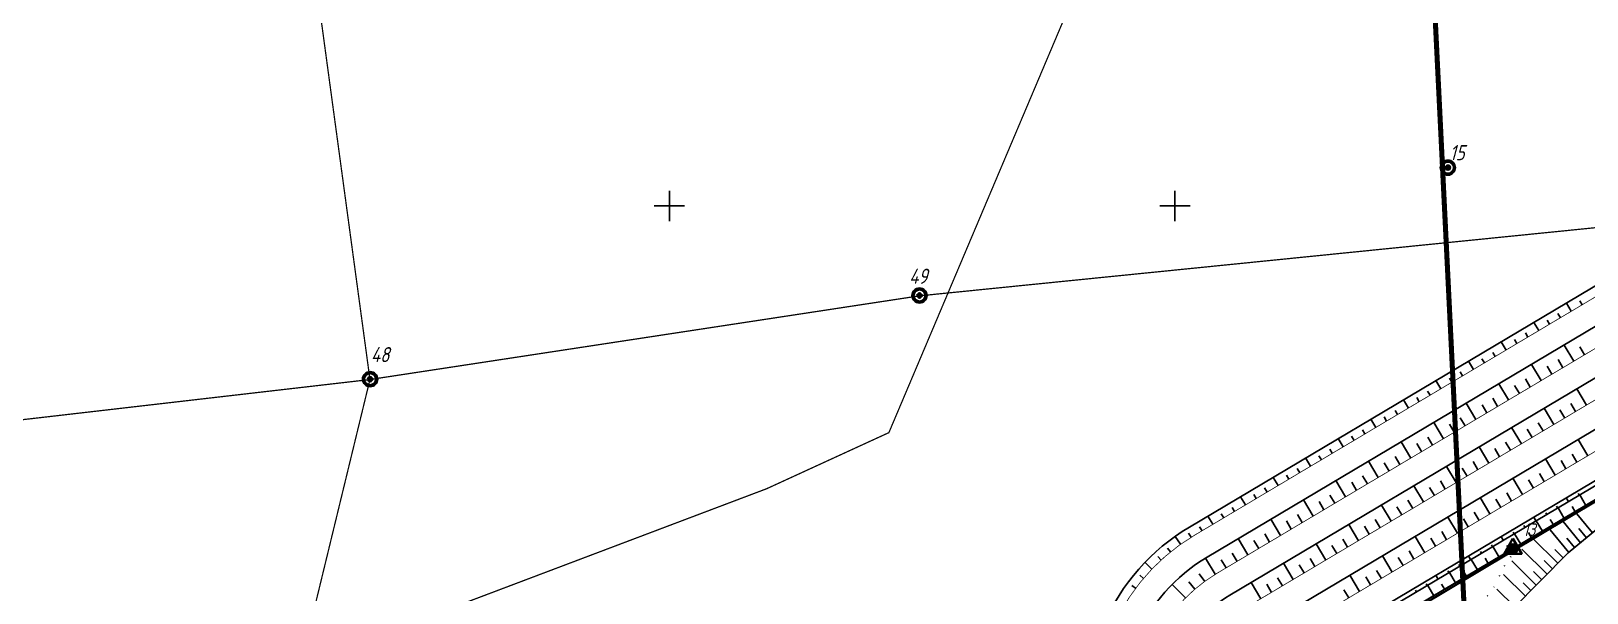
# Model space of a CAD drawing. Header units: millimetres. Extents: x 0 to 841, y 0 to 594.
# Drawn here: x 331.5 to 555, y 279.1 to 359.8 of the extents above; entities that cross this region are included whole.
import ezdxf
from ezdxf.lldxf.tags import DXFTag

# ---------------------------------------------------------------- set-up
doc = ezdxf.new("R2010")
doc.units = ezdxf.units.MM
doc.linetypes.add('ADOT1', pattern=[1.6, 0.1, -1.5])
for name, color, linetype in [('00_Розрізи', 7, 'Continuous'), ('01_Земельний_відвід_існуючий', 7, 'Continuous'), ('01_укоси', 7, 'Continuous'), ('0_Лицензия', 6, 'Continuous'), ('0_Проектний_карьер', 7, 'Continuous'), ('кресты', 7, 'Continuous'), ('ПИКЕТЫ', 7, 'Continuous'), ('РЕЛЬЕФ', 7, 'Continuous'), ('Скважины', 7, 'Continuous')]:
    doc.layers.add(name, color=color, linetype=linetype)
doc.styles.add('Такие дела', font='GOST_A.TTF', dxfattribs={"oblique": 15})
tags = doc.linetypes.add('New Line1', pattern=[1.5, 1, -0.5]).pattern_tags.tags
tags[6:7] = [DXFTag(74, 4), DXFTag(75, 0), DXFTag(340, '0'), DXFTag(46, 1.0), DXFTag(50, 0.0), DXFTag(44, 0.0), DXFTag(45, 0.0)]
tags[4:5] = [DXFTag(74, 4), DXFTag(75, 0), DXFTag(340, '0'), DXFTag(46, 1.0), DXFTag(50, 0.0), DXFTag(44, 0.0), DXFTag(45, 0.0)]

# ---------------------------------------------------------------- blocks, each defined once
blk = doc.blocks.new('Licenzia')
at = {"linetype": 'New Line1', "lineweight": 25}
h = blk.add_hatch(color=6, dxfattribs=at)
h.dxf.hatch_style = 1
h.set_gradient(color1=(255, 0, 255), color2=(255, 0, 255), centered=1, tint=1, name='INVCYLINDER')
edge = h.paths.add_edge_path()
edge.add_arc((0, 0), 2, 0, 360)
at = {"color": 6, "linetype": 'Continuous', "lineweight": 40, "flags": 128}
blk.add_lwpolyline([(-0.08, 4.01), (-3.48, -1.99), (3.45, -1.99)], close=True, dxfattribs=at)
at = {"color": 10, "linetype": 'Continuous', "lineweight": 25}
blk.add_circle((0, 0), 2, dxfattribs=at)

msp = doc.modelspace()

# ---------------------------------------------------------------- hatches: boundary and pattern name
at = {"layer": 'Скважины', "linetype": 'Continuous'}
h = msp.add_hatch(color=7, dxfattribs=at)
h.paths.add_polyline_path([(536.08, 340.23, 1), (533.9, 340.23, 1)])
h.paths.add_polyline_path([(535.79, 340.23, 1), (534.19, 340.23, 1)], flags=16)
for points in [[(535.35, 340.23, 1), (534.63, 340.23, 1)], [(459.45, 321.86, 1), (458.73, 321.86, 1)], [(380.53, 309.84, 1), (379.81, 309.84, 1)]]:
    msp.add_hatch(color=7, dxfattribs=at).paths.add_polyline_path(points)
h = msp.add_hatch(color=7, dxfattribs=at)
h.paths.add_polyline_path([(460.18, 321.86, 1), (458, 321.86, 1)])
h.paths.add_polyline_path([(459.89, 321.86, 1), (458.29, 321.86, 1)], flags=16)
h = msp.add_hatch(color=7, dxfattribs=at)
h.paths.add_polyline_path([(381.26, 309.84, 1), (379.08, 309.84, 1)])
h.paths.add_polyline_path([(380.97, 309.84, 1), (379.37, 309.84, 1)], flags=16)

# ---------------------------------------------------------------- linework, layer by layer
at = {"color": 6, "linetype": 'Continuous', "lineweight": 60, "flags": 128}
msp.add_lwpolyline([(645.87, 345.86, 0.29, 0.29, 0), (510.84, 265.14, 0.29, 0.29, 0), (493.97, 226.42, 0.29, 0.29, 0), (455.79, 175.4, 0.29, 0.29, 0), (461.04, 59.05, 0.29, 0.29, 0), (282.33, 115.04, 0.29, 0.29, 0), (102.4, 133.6, 0.29, 0.29, 0), (121.77, 353.6, 0.29, 0.29, 0), (123.32, 410.28, 0, 0, 0), (236.52, 413.05, 0.29, 0.29, 0), (361.92, 455.1, 0.29, 0.29, 0), (432.04, 462.93, 0.29, 0.29, 0), (574.55, 459.99, 0.29, 0.29, 0), (617.74, 481.75, 0.29, 0.29, 0), (645.88, 481.61, 0.29, 0.29, 0)], format="xyseb", dxfattribs=at)
at = {"color": 1, "linetype": 'Continuous', "lineweight": 211, "const_width": 0.29, "flags": 128}
msp.add_lwpolyline([(123.67, 409.93), (236.58, 412.69), (361.99, 454.74), (432.05, 462.57), (573.75, 459.65), (632.5, 337.89), (510.56, 265.4), (493.65, 226.61), (455.42, 175.51), (460.66, 59.55), (282.4, 115.39), (102.79, 133.93), (122.13, 353.58)], close=True, dxfattribs=at)
at = {"layer": '00_Розрізи', "color": 252, "linetype": 'Continuous', "lineweight": 40, "true_color": 0x949494, "const_width": 0.181, "flags": 128}
for points in [[(360.25, 457.58), (361.01, 450.9), (380.15, 309.79), (340.31, 145.83), (346.25, 100.93), (346.25, 93.67)], [(639.26, 339.99), (629.23, 338.97), (459.07, 321.81), (380.15, 309.79), (185.6, 287.3), (117.6, 281.01), (110.34, 281.6)]]:
    msp.add_lwpolyline(points, dxfattribs=at)
at = {"layer": '01_Земельний_відвід_існуючий', "color": 2, "linetype": 'Continuous', "lineweight": 50, "const_width": 0.726}
msp.add_lwpolyline([(500.93, 470.68), (528.01, 466.55), (542.57, 170.38), (533.61, 170.16), (508.97, 174.8), (479.46, 175.86), (446.23, 182.98), (434.79, 183.73), (339.85, 141.8), (337.75, 146.47), (291.2, 152.05), (219.6, 157.19), (213.22, 160.81), (174.86, 165.75), (197.92, 403.36), (208.64, 396.38), (271.26, 425.27), (391.26, 474.09)], close=True, dxfattribs=at)
msp.add_lwpolyline([(634.02, 95.91), (544.55, 105.03), (542.57, 170.38), (528.01, 466.55), (568.23, 467.13)], dxfattribs=at)
at = {"layer": '01_укоси', "color": 7, "linetype": 'Continuous', "lineweight": 25}
for p, q in [((552.71, 319.59), (552.01, 320.78)), ((548.03, 316.81), (547.32, 318)), ((543.35, 314.03), (542.64, 315.21)), ((553.06, 312.41), (551.67, 314.75)), ((538.67, 311.25), (537.96, 312.43)), ((548.38, 309.63), (546.99, 311.97)), ((533.99, 308.46), (533.28, 309.65)), ((543.7, 306.85), (542.31, 309.19)), ((554.9, 306.11), (553.51, 308.45)), ((529.31, 305.68), (528.6, 306.87)), ((539.02, 304.07), (537.63, 306.41)), ((524.63, 302.9), (523.92, 304.08)), ((550.22, 303.33), (548.83, 305.67)), ((534.34, 301.28), (532.95, 303.62)), ((545.54, 300.55), (544.15, 302.89)), ((519.95, 300.12), (519.24, 301.3)), ((529.66, 298.5), (528.27, 300.84)), ((540.86, 297.77), (539.47, 300.11)), ((555.07, 298.83), (553.68, 301.17)), ((515.27, 297.33), (514.56, 298.52)), ((524.98, 295.72), (523.59, 298.06)), ((536.18, 294.98), (534.79, 297.32)), ((550.39, 296.04), (549, 298.38)), ((510.59, 294.55), (509.88, 295.74)), ((520.3, 292.94), (518.91, 295.28)), ((545.71, 293.26), (544.32, 295.6)), ((505.91, 291.77), (505.2, 292.95)), ((531.5, 292.2), (530.11, 294.54)), ((541.03, 290.48), (539.64, 292.82)), ((552.32, 292.25), (552, 292.78)), ((554.82, 291.71), (553.93, 293.21)), ((515.62, 290.15), (514.23, 292.49)), ((526.82, 289.42), (525.43, 291.76)), ((551.7, 289.85), (550.81, 291.35)), ((501.23, 288.99), (500.52, 290.17)), ((510.94, 287.37), (509.55, 289.71)), ((522.14, 286.64), (520.75, 288.98)), ((536.35, 287.7), (534.96, 290.04)), ((547.64, 289.47), (547.32, 290)), ((548.58, 288), (547.69, 289.5)), ((496.6, 286.12), (495.8, 287.25)), ((506.26, 284.59), (504.87, 286.93)), ((517.46, 283.86), (516.07, 286.2)), ((531.67, 284.91), (530.28, 287.26)), ((542.96, 286.68), (542.64, 287.21)), ((545.46, 286.14), (544.57, 287.64)), ((501.58, 281.81), (500.16, 284.13)), ((526.99, 282.13), (525.6, 284.47)), ((538.28, 283.9), (537.96, 284.43)), ((539.22, 282.43), (538.33, 283.93)), ((542.34, 284.29), (541.45, 285.79)), ((492.48, 282.57), (491.48, 283.53)), ((512.78, 281.07), (511.39, 283.41)), ((522.31, 279.35), (520.92, 281.69)), ((533.6, 281.12), (533.28, 281.65)), ((536.1, 280.58), (535.21, 282.08)), ((497.32, 278.44), (495.39, 280.35)), ((508.1, 278.29), (506.71, 280.63)), ((532.98, 278.72), (532.09, 280.22))]:
    msp.add_line(p, q, dxfattribs=at)
at = {"layer": '01_укоси', "color": 7, "linetype": 'Continuous'}
for p, q in [((554.27, 320.52), (553.92, 321.11)), ((549.59, 317.74), (549.24, 318.33)), ((551.15, 318.66), (550.8, 319.26)), ((544.91, 314.95), (544.56, 315.55)), ((546.47, 315.88), (546.12, 316.48)), ((541.79, 313.1), (541.44, 313.69)), ((554.62, 313.34), (553.93, 314.51)), ((537.11, 310.32), (536.76, 310.91)), ((540.23, 312.17), (539.88, 312.77)), ((549.94, 310.56), (549.25, 311.73)), ((551.5, 311.49), (550.81, 312.66)), ((535.55, 309.39), (535.2, 309.98)), ((545.26, 307.78), (544.57, 308.95)), ((546.82, 308.7), (546.13, 309.87)), ((530.87, 306.61), (530.52, 307.2)), ((532.43, 307.54), (532.08, 308.13)), ((542.14, 305.92), (541.45, 307.09)), ((553.34, 305.19), (552.65, 306.36)), ((526.19, 303.83), (525.84, 304.42)), ((527.75, 304.75), (527.4, 305.35)), ((537.46, 303.14), (536.77, 304.31)), ((540.58, 304.99), (539.89, 306.16)), ((551.78, 304.26), (551.08, 305.43)), ((523.07, 301.97), (522.71, 302.56)), ((535.9, 302.21), (535.21, 303.38)), ((547.1, 301.48), (546.4, 302.65)), ((548.66, 302.4), (547.96, 303.57)), ((518.39, 299.19), (518.03, 299.78)), ((521.51, 301.04), (521.15, 301.64)), ((531.22, 299.43), (530.53, 300.6)), ((532.78, 300.36), (532.09, 301.53)), ((542.42, 298.69), (541.72, 299.86)), ((543.98, 299.62), (543.28, 300.79)), ((516.83, 298.26), (516.47, 298.85)), ((526.54, 296.65), (525.85, 297.82)), ((528.1, 297.57), (527.41, 298.74)), ((539.3, 296.84), (538.6, 298.01)), ((551.95, 296.97), (551.26, 298.14)), ((553.51, 297.9), (552.82, 299.07)), ((512.15, 295.48), (511.79, 296.07)), ((513.71, 296.41), (513.35, 297)), ((521.86, 293.86), (521.17, 295.03)), ((523.42, 294.79), (522.73, 295.96)), ((534.62, 294.06), (533.92, 295.23)), ((537.74, 295.91), (537.04, 297.08)), ((547.27, 294.19), (546.58, 295.36)), ((548.83, 295.12), (548.14, 296.29)), ((507.47, 292.7), (507.11, 293.29)), ((509.03, 293.62), (508.67, 294.22)), ((518.74, 292.01), (518.05, 293.18)), ((533.06, 293.13), (532.36, 294.3)), ((544.15, 292.33), (543.46, 293.5)), ((553.88, 293.18), (553.72, 293.44)), ((504.35, 290.84), (503.99, 291.43)), ((517.18, 291.08), (516.49, 292.25)), ((528.38, 290.35), (527.68, 291.52)), ((529.94, 291.27), (529.24, 292.44)), ((539.47, 289.55), (538.78, 290.72)), ((542.59, 291.41), (541.9, 292.58)), ((549.2, 290.39), (549.04, 290.66)), ((550.76, 291.32), (550.6, 291.59)), ((553.26, 290.78), (552.82, 291.53)), ((499.67, 288.06), (499.31, 288.65)), ((502.79, 289.91), (502.43, 290.51)), ((512.5, 288.3), (511.81, 289.47)), ((514.06, 289.23), (513.37, 290.4)), ((523.7, 287.57), (523, 288.74)), ((525.26, 288.49), (524.56, 289.66)), ((537.91, 288.62), (537.22, 289.79)), ((546.08, 288.54), (545.92, 288.8)), ((550.14, 288.93), (549.69, 289.67)), ((498.11, 287.13), (497.74, 287.71)), ((507.82, 285.52), (507.12, 286.69)), ((509.38, 286.44), (508.68, 287.61)), ((520.58, 285.71), (519.88, 286.88)), ((533.23, 285.84), (532.54, 287.01)), ((534.79, 286.77), (534.1, 287.94)), ((544.52, 287.61), (544.36, 287.88)), ((547.02, 287.07), (546.57, 287.82)), ((493.78, 283.84), (493.31, 284.35)), ((495.15, 285.03), (494.72, 285.56)), ((503.14, 282.73), (502.44, 283.9)), ((504.7, 283.66), (504, 284.83)), ((515.9, 282.93), (515.2, 284.1)), ((519.02, 284.78), (518.32, 285.95)), ((528.55, 283.06), (527.86, 284.23)), ((530.11, 283.99), (529.42, 285.16)), ((539.84, 284.83), (539.68, 285.09)), ((540.78, 283.36), (540.33, 284.11)), ((541.4, 285.76), (541.24, 286.02)), ((543.9, 285.22), (543.45, 285.97)), ((491.26, 281.22), (490.74, 281.67)), ((500.07, 280.8), (499.27, 281.9)), ((514.34, 282), (513.64, 283.17)), ((525.43, 281.2), (524.74, 282.38)), ((535.16, 282.05), (535, 282.31)), ((536.72, 282.97), (536.56, 283.24)), ((537.66, 281.51), (537.21, 282.26)), ((490.14, 279.8), (489.58, 280.21)), ((498.65, 279.67), (497.76, 280.71)), ((509.66, 279.22), (508.96, 280.39)), ((511.22, 280.15), (510.52, 281.32)), ((520.75, 278.42), (520.05, 279.59)), ((523.87, 280.28), (523.18, 281.45)), ((530.48, 279.26), (530.32, 279.53)), ((532.04, 280.19), (531.88, 280.46)), ((534.54, 279.65), (534.09, 280.4))]:
    msp.add_line(p, q, dxfattribs=at)
at = {"layer": '0_Проектний_карьер', "color": 7, "linetype": 'Continuous', "lineweight": -3, "flags": 128}
for points, const_width in [([(505.71, 457.28), (526.36, 456.12), (526.75, 459.73), (537, 460.11), (541.18, 460.32), (555.6, 460.03, -0.282326), (581.64, 443.31), (619.11, 365.64, -0.389019), (606.01, 322.14), (511.57, 266, 0.158117), (510.09, 264.31), (503.3, 249.47), (496.12, 238.33)], 0.181), ([(536.47, 455.05), (549.98, 454.95), (555.67, 454.76, -0.280085), (576.59, 441.08), (613.84, 363.06, -0.387839), (603, 327.32), (508.29, 271.02, 0.158117), (504.3, 266.47), (492.79, 239.77)], 0.109), ([(548.23, 452.24), (548.23, 452.24), (548.55, 448.63), (553.3, 448.46, -0.279573), (571.82, 436.33), (608.11, 360.32, -0.387839), (599.75, 332.78), (505.05, 276.48, 0.158117), (498.47, 268.99), (491.67, 253.22), (491.44, 252.69, -0.086212), (487.04, 247.96), (486.65, 247.72)], 0.109), ([(465.2, 444.78), (468.48, 444.66), (485.93, 444.1), (513.47, 445.68), (514.03, 442.11), (525.89, 442.85), (540.82, 442.54), (553.13, 442.08, -0.278876), (566.1, 433.56), (602.38, 357.58, -0.387839), (596.51, 338.24), (501.8, 281.94, 0.158117), (492.64, 271.51), (487.34, 259.23)], 0.109), ([(593.26, 343.7), (498.56, 287.4, 0.158117), (486.8, 274.02), (482.26, 263.5), (479.79, 257.76, -0.165127), (479.01, 256.9), (463.73, 248.37), (456.42, 245.82), (452.14, 244.95), (449.02, 245.66), (441.58, 246.53), (437.23, 247.45), (429.83, 245.53), (425.1, 242.93), (419.22, 240.81), (403.42, 237.35), (345.54, 228.6, -0.348403), (343.59, 229.72), (338.75, 241.84)], 0.109), ([(619.84, 338.05, -0.160791), (606.01, 322.14), (511.57, 266, 0.158117), (510.09, 264.31), (503.3, 249.47), (496.12, 238.33)], 0.181)]:
    msp.add_lwpolyline(points, format="xyb", dxfattribs=dict(at, const_width=const_width))
for points in [[(495.83, 452.37), (506.96, 454.28), (526.36, 456.12), (526.75, 459.73), (536.85, 459.38), (541.17, 459.38), (555.71, 458.93, -0.280539), (580.38, 442.84), (617.68, 364.84, -0.387997), (605.21, 323.69), (510.77, 267.55, 0.158117), (508.61, 265.09), (502.19, 249.94), (496.12, 238.33)], [(536.85, 458.66), (541.15, 458.65), (555.62, 458.29, -0.282216), (579.92, 442.53), (617.12, 364.62, -0.387839), (604.86, 324.2), (510.15, 267.9, 0.158117), (507.64, 265.04), (501.29, 250.33), (496.09, 238.26)], [(548.23, 452.24), (553.36, 452.08, -0.28037), (575.1, 437.88), (611.38, 361.89, -0.387839), (601.61, 329.66), (506.9, 273.36, 0.158117), (501.8, 267.55), (490.84, 242.13)], [(484.05, 447.58), (485.26, 447.7), (516.55, 449.49), (520.42, 449.76), (520.75, 446.14), (525.97, 446.48), (540.87, 446.17), (553.23, 445.73, -0.279303), (569.37, 435.14), (605.65, 359.15, -0.387839), (598.36, 335.12), (503.66, 278.82, 0.158117), (495.97, 270.07), (490.61, 257.63), (488.94, 253.77, -0.140304), (484.62, 248.55)], [(464.75, 442.58), (468.42, 441.94), (485.89, 441.38), (486.45, 437.8), (525.84, 440.13), (540.76, 439.82), (553.06, 439.34, -0.278494), (563.65, 432.37), (599.92, 356.41, -0.387839), (595.12, 340.58), (500.41, 284.28, 0.158117), (490.14, 272.58), (484.84, 260.31)], [(592.56, 344.88), (497.85, 288.59, 0.158117), (485.54, 274.57), (481, 264.04), (478.71, 258.74, -0.165127), (477.93, 257.87), (463.16, 249.63), (456.06, 247.15), (452.16, 246.36), (449.25, 247.02), (441.8, 247.89), (437.2, 248.86), (429.31, 246.82), (424.54, 244.19), (418.83, 242.14), (403.21, 238.72), (345.33, 229.98, -0.348341), (344.86, 230.25), (339.79, 242.94, 0.307323), (339.39, 243.22), (310.36, 243.17, 0.136187)]]:
    msp.add_lwpolyline(points, format="xyb", dxfattribs=at)
at = {"layer": '0_Проектний_карьер', "color": 1, "linetype": 'Continuous', "lineweight": 50, "const_width": 0.181, "flags": 128}
msp.add_lwpolyline([(487.39, 379.39), (454.69, 302.16), (452.79, 301.29), (437.15, 294.11), (359.14, 264.61), (362.04, 256.34), (357.95, 254.74), (325.03, 241.81), (299.06, 241.77), (282.09, 242.31, -0.417131), (280.33, 244.21), (286.31, 385.42)], format="xyb", dxfattribs=at)
at = {"layer": 'кресты', "color": 3, "linetype": 'Continuous'}
for p, q in [((423.17, 332.56), (423.17, 336.92)), ((423.17, 332.56), (423.17, 336.92)), ((495.77, 332.56), (495.77, 336.92)), ((495.77, 332.56), (495.77, 336.92)), ((420.99, 334.74), (425.35, 334.74)), ((420.99, 334.74), (425.35, 334.74)), ((493.59, 334.74), (497.95, 334.74)), ((493.59, 334.74), (497.95, 334.74))]:
    msp.add_line(p, q, dxfattribs=at)
at = {"layer": 'ПИКЕТЫ', "color": 7, "linetype": 'Continuous'}
msp.add_circle((544.57, 284.96), 0.181, dxfattribs=at)
at = {"layer": 'РЕЛЬЕФ', "color": 7, "linetype": 'Continuous'}
for p, q in [((555.74, 287.75), (553.25, 290.77)), ((552.34, 284.95), (549.42, 288.5)), ((554.04, 286.35), (551.34, 289.64)), ((554.89, 287.05), (553.78, 288.4)), ((550.79, 283.39), (547.09, 287.04)), ((553.19, 285.65), (552.09, 286.99)), ((549.24, 281.82), (545.59, 285.43)), ((551.56, 284.17), (550.34, 285.38)), ((546.14, 278.69), (542.99, 281.8)), ((547.69, 280.26), (544.17, 283.73)), ((548.46, 281.04), (547.28, 282.21)), ((550.01, 282.61), (548.8, 283.8)), ((544.59, 277.12), (542.02, 279.67)), ((546.92, 279.47), (545.8, 280.58))]:
    msp.add_line(p, q, dxfattribs=at)
at = {"layer": 'РЕЛЬЕФ', "color": 7, "linetype": 'Continuous', "flags": 128}
msp.add_lwpolyline([(528.94, 270.18), (532.32, 271.13), (535.8, 271.41), (539.29, 272.77), (544.28, 276.8), (552.28, 284.91), (556.39, 288.28), (558.26, 289.61), (561.34, 292.14), (563.57, 292.62), (568.03, 293.29), (573.06, 294.25), (580, 294.19), (582.78, 294.13), (583.69, 293.77)], dxfattribs=at)
at = {"layer": 'РЕЛЬЕФ', "color": 7, "linetype": 'ADOT1'}
msp.add_lwpolyline([(545.66, 286.26, 0.015887), (544.03, 284.37, 0.079477), (542.21, 281.18, -0.09897), (540.64, 278.67, -0.071099), (539.48, 277.74, -0.022728), (535.39, 275.58, -0.054623), (532.53, 274.6, -0.041375), (528.57, 274.04)], format="xyb", dxfattribs=at)
at = {"layer": 'Скважины', "color": 7, "linetype": 'Continuous'}
for centre, radius in [((534.99, 340.23), 1.09), ((534.99, 340.23), 0.799), ((534.99, 340.23), 0.363), ((535, 340.18), 0.181), ((535.15, 340.2), 0.181), ((459.09, 321.86), 1.09), ((459.09, 321.86), 0.799), ((459.09, 321.86), 0.363), ((459.09, 321.81), 0.181), ((459.25, 321.83), 0.181), ((380.17, 309.84), 1.09), ((380.17, 309.84), 0.799), ((380.17, 309.84), 0.363), ((380.17, 309.79), 0.181), ((380.33, 309.81), 0.181)]:
    msp.add_circle(centre, radius, dxfattribs=at)
at = {"layer": 'Скважины', "color": 7}
for centre in [(535, 340.18), (459.09, 321.81), (380.17, 309.79)]:
    msp.add_circle(centre, 0.181, dxfattribs=at)

# ---------------------------------------------------------------- block references
at = {"layer": '0_Лицензия', "color": 6, "linetype": 'New Line1', "lineweight": 25, "xscale": 0.363, "yscale": 0.363, "zscale": 0.363}
msp.add_blockref('Licenzia', (544.34, 285.48), dxfattribs=at)

# ---------------------------------------------------------------- texts
at = {"layer": '0_Лицензия', "color": 6, "linetype": 'New Line1', "lineweight": 25, "insert": (545.8, 289.13), "char_height": 1.815, "attachment_point": 1, "style": 'Такие дела'}
msp.add_mtext_dynamic_manual_height_columns('13', width=7.2344, gutter_width=15, heights=[6.42], dxfattribs=at)
at = {"layer": 'Скважины', "color": 7, "style": 'Такие дела', "oblique": 15}
for s, p in [('15 ', (535.24, 341.29)), ('49 ', (457.61, 323.54)), (' 48', (379.17, 312.28))]:
    msp.add_text(s, height=2.178, dxfattribs=at).set_placement(p)

doc.saveas('drawing.dxf')
